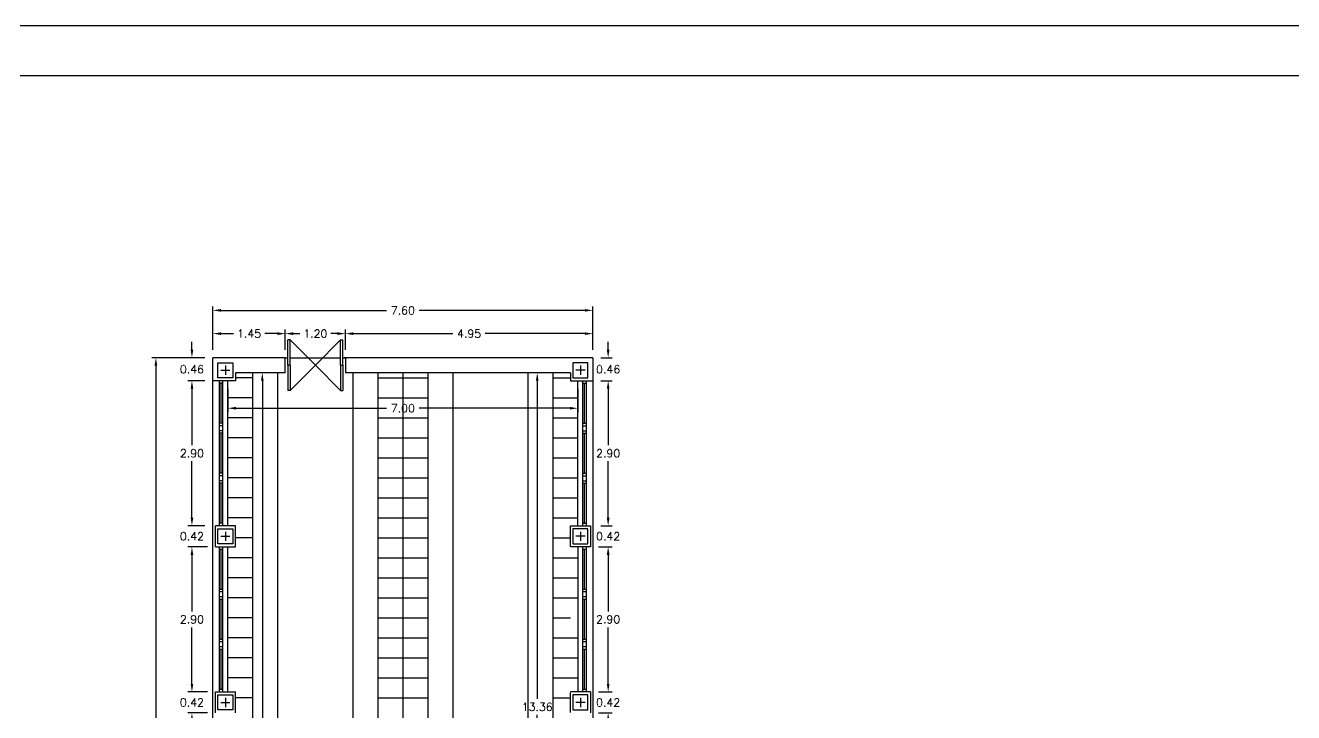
# Model space of a CAD drawing. Header units: millimetres. Extents: x 221.2 to 305.3, y 141.3 to 200.7.
# Drawn here: x 246.61 to 271.97, y 186.97 to 200.71 of the extents above; entities that cross this region are included whole.
import ezdxf

# ---------------------------------------------------------------- set-up
doc = ezdxf.new("R2010")
doc.units = ezdxf.units.MM
for name, color, linetype in [('015', 1, 'Continuous'), ('06', 6, 'Continuous'), ('COTAS', 7, 'Continuous'), ('LINEA', 3, 'Continuous'), ('MUROS', 2, 'Continuous'), ('PILARES', 2, 'Continuous'), ('PUERTAS', 3, 'Continuous'), ('VENTANAS', 9, 'Continuous')]:
    doc.layers.add(name, color=color, linetype=linetype)
doc.styles.get("Standard").update_dxf_attribs({"font": 'romans.shx'})
doc.dimstyles.new('ANTONIO', dxfattribs={"dimscale": 0.1, "dimtxt": 1.6, "dimasz": 1.6, "dimexe": 0.8, "dimexo": 1.6, "dimgap": 0.8, "dimtad": 0, "dimtih": 1, "dimtoh": 1, "dimzin": 0, "dimdsep": 46, "dimtxsty": 'Standard', "dimcen": 0.5, "dimclrd": 1, "dimclre": 1, "dimclrt": 7, "dimadec": 0, "dimazin": 0, "dimtfac": 1, "dimtofl": 0, "dimtmove": 0, "dimatfit": 3, "dimfxl": 1, "dimtolj": 1, "dimtzin": 0, "dimarcsym": 0})

# ---------------------------------------------------------------- blocks, each defined once
blk = doc.blocks.new('A1H')
at = {"layer": '015'}
blk.add_lwpolyline([(-831, -10), (-831, 584), (10, 584), (10, -10)], close=True, dxfattribs=at)
at = {"layer": '06'}
blk.add_lwpolyline([(-806, 0), (-806, 574), (0, 574), (0, 0)], close=True, dxfattribs=at)
blk = doc.blocks.new('*D52')
at = {"layer": 'COTAS', "color": 1, "linetype": 'Continuous', "lineweight": -2, "ltscale": 0.07}
for p, q in [((249.938, 194.224), (249.938, 194.384)), ((250.196, 194.064), (249.858, 194.064)), ((250.196, 193.604), (249.858, 193.604)), ((249.938, 193.444), (249.938, 193.284))]:
    blk.add_line(p, q, dxfattribs=at)
at = {"layer": 'COTAS', "color": 1}
for points in [[(249.912, 194.224), (249.965, 194.224), (249.938, 194.064)], [(249.965, 193.444), (249.912, 193.444), (249.938, 193.604)]]:
    blk.add_solid(points, dxfattribs=at)
at = {"layer": 'Defpoints', "color": 0}
for p in [(250.356, 194.064), (249.938, 193.604), (250.356, 193.604)]:
    blk.add_point(p, dxfattribs=at)
at = {"layer": 'COTAS', "color": 7, "insert": (249.938, 193.834), "char_height": 0.16, "attachment_point": 5}
blk.add_mtext('\\A1;0.46', dxfattribs=at)
blk = doc.blocks.new('*D53')
at = {"layer": 'COTAS', "color": 1, "linetype": 'Continuous', "lineweight": -2, "ltscale": 0.07}
for p, q in [((250.196, 193.604), (249.858, 193.604)), ((249.938, 193.444), (249.938, 192.314)), ((249.938, 190.864), (249.938, 191.994)), ((250.196, 190.704), (249.858, 190.704))]:
    blk.add_line(p, q, dxfattribs=at)
at = {"layer": 'COTAS', "color": 1}
for points in [[(249.965, 193.444), (249.912, 193.444), (249.938, 193.604)], [(249.912, 190.864), (249.965, 190.864), (249.938, 190.704)]]:
    blk.add_solid(points, dxfattribs=at)
at = {"layer": 'Defpoints', "color": 0}
for p in [(250.356, 193.604), (249.938, 190.704), (250.356, 190.704)]:
    blk.add_point(p, dxfattribs=at)
at = {"layer": 'COTAS', "color": 7, "insert": (249.938, 192.154), "char_height": 0.16, "attachment_point": 5}
blk.add_mtext('\\A1;2.90', dxfattribs=at)
blk = doc.blocks.new('*D54')
at = {"layer": 'COTAS', "color": 1, "linetype": 'Continuous', "lineweight": -2, "ltscale": 0.07}
for p, q in [((250.246, 190.284), (249.858, 190.284)), ((249.938, 190.124), (249.938, 188.994)), ((249.938, 187.544), (249.938, 188.674)), ((250.246, 187.384), (249.858, 187.384))]:
    blk.add_line(p, q, dxfattribs=at)
at = {"layer": 'COTAS', "color": 1}
for points in [[(249.965, 190.124), (249.912, 190.124), (249.938, 190.284)], [(249.912, 187.544), (249.965, 187.544), (249.938, 187.384)]]:
    blk.add_solid(points, dxfattribs=at)
at = {"layer": 'Defpoints', "color": 0}
for p in [(250.406, 190.284), (249.938, 187.384), (250.406, 187.384)]:
    blk.add_point(p, dxfattribs=at)
at = {"layer": 'COTAS', "color": 7, "insert": (249.938, 188.834), "char_height": 0.16, "attachment_point": 5}
blk.add_mtext('\\A1;2.90', dxfattribs=at)
blk = doc.blocks.new('*D71')
at = {"layer": 'COTAS', "color": 1, "linetype": 'Continuous', "lineweight": -2, "ltscale": 0.07}
for p, q in [((253.006, 194.224), (253.006, 194.626)), ((253.166, 194.546), (255.157, 194.546)), ((257.796, 194.546), (255.805, 194.546)), ((257.956, 194.224), (257.956, 194.626))]:
    blk.add_line(p, q, dxfattribs=at)
at = {"layer": 'COTAS', "color": 1}
for points in [[(253.166, 194.573), (253.166, 194.519), (253.006, 194.546)], [(257.796, 194.519), (257.796, 194.573), (257.956, 194.546)]]:
    blk.add_solid(points, dxfattribs=at)
at = {"layer": 'Defpoints', "color": 0}
for p in [(253.006, 194.546), (253.006, 194.064), (257.956, 194.064)]:
    blk.add_point(p, dxfattribs=at)
at = {"layer": 'COTAS', "color": 7, "insert": (255.481, 194.546), "char_height": 0.16, "attachment_point": 5}
blk.add_mtext('\\A1;4.95', dxfattribs=at)
blk = doc.blocks.new('*D72')
at = {"layer": 'COTAS', "color": 1, "linetype": 'Continuous', "lineweight": -2, "ltscale": 0.07}
for p, q in [((251.805, 194.224), (251.805, 194.626)), ((251.965, 194.546), (252.093, 194.546)), ((252.846, 194.546), (252.718, 194.546)), ((253.006, 194.224), (253.006, 194.626))]:
    blk.add_line(p, q, dxfattribs=at)
at = {"layer": 'COTAS', "color": 1}
for points in [[(251.965, 194.573), (251.965, 194.519), (251.805, 194.546)], [(252.846, 194.519), (252.846, 194.573), (253.006, 194.546)]]:
    blk.add_solid(points, dxfattribs=at)
at = {"layer": 'Defpoints', "color": 0}
for p in [(251.805, 194.546), (251.805, 194.064), (253.006, 194.064)]:
    blk.add_point(p, dxfattribs=at)
at = {"layer": 'COTAS', "color": 7, "insert": (252.406, 194.546), "char_height": 0.16, "attachment_point": 5}
blk.add_mtext('\\A1;1.20', dxfattribs=at)
blk = doc.blocks.new('*D73')
at = {"layer": 'COTAS', "color": 1, "linetype": 'Continuous', "lineweight": -2, "ltscale": 0.07}
for p, q in [((250.356, 194.224), (250.356, 194.626)), ((250.516, 194.546), (250.768, 194.546)), ((251.645, 194.546), (251.393, 194.546)), ((251.805, 194.224), (251.805, 194.626))]:
    blk.add_line(p, q, dxfattribs=at)
at = {"layer": 'COTAS', "color": 1}
for points in [[(250.516, 194.573), (250.516, 194.519), (250.356, 194.546)], [(251.645, 194.519), (251.645, 194.573), (251.805, 194.546)]]:
    blk.add_solid(points, dxfattribs=at)
at = {"layer": 'Defpoints', "color": 0}
for p in [(250.356, 194.546), (250.356, 194.064), (251.805, 194.064)]:
    blk.add_point(p, dxfattribs=at)
at = {"layer": 'COTAS', "color": 7, "insert": (251.081, 194.546), "char_height": 0.16, "attachment_point": 5}
blk.add_mtext('\\A1;1.45', dxfattribs=at)
blk = doc.blocks.new('*D74')
at = {"layer": 'COTAS', "color": 1, "linetype": 'Continuous', "lineweight": -2, "ltscale": 0.07}
for p, q in [((250.656, 193.444), (250.656, 192.975)), ((257.656, 193.444), (257.656, 192.975)), ((250.816, 193.055), (253.832, 193.055)), ((257.496, 193.055), (254.48, 193.055))]:
    blk.add_line(p, q, dxfattribs=at)
at = {"layer": 'COTAS', "color": 1}
for points in [[(250.816, 193.081), (250.816, 193.028), (250.656, 193.055)], [(257.496, 193.028), (257.496, 193.081), (257.656, 193.055)]]:
    blk.add_solid(points, dxfattribs=at)
at = {"layer": 'Defpoints', "color": 0}
for p in [(250.656, 193.604), (257.656, 193.604), (257.656, 193.055)]:
    blk.add_point(p, dxfattribs=at)
at = {"layer": 'COTAS', "color": 7, "insert": (254.156, 193.055), "char_height": 0.16, "attachment_point": 5}
blk.add_mtext('\\A1;7.00', dxfattribs=at)
blk = doc.blocks.new('*D75')
at = {"layer": 'COTAS', "color": 1, "linetype": 'Continuous', "lineweight": -2, "ltscale": 0.07}
for p, q in [((250.356, 194.224), (250.356, 195.091)), ((257.956, 194.224), (257.956, 195.091)), ((250.516, 195.011), (253.832, 195.011)), ((257.796, 195.011), (254.48, 195.011))]:
    blk.add_line(p, q, dxfattribs=at)
at = {"layer": 'COTAS', "color": 1}
for points in [[(250.516, 195.038), (250.516, 194.985), (250.356, 195.011)], [(257.796, 194.985), (257.796, 195.038), (257.956, 195.011)]]:
    blk.add_solid(points, dxfattribs=at)
at = {"layer": 'Defpoints', "color": 0}
for p in [(250.356, 195.011), (250.356, 194.064), (257.956, 194.064)]:
    blk.add_point(p, dxfattribs=at)
at = {"layer": 'COTAS', "color": 7, "insert": (254.156, 195.011), "char_height": 0.16, "attachment_point": 5}
blk.add_mtext('\\A1;7.60', dxfattribs=at)
blk = doc.blocks.new('*D76')
at = {"layer": 'COTAS', "color": 1, "linetype": 'Continuous', "lineweight": -2, "ltscale": 0.07}
for p, q in [((250.196, 194.064), (249.137, 194.064)), ((249.217, 193.904), (249.217, 185.274)), ((249.217, 176.324), (249.217, 184.954)), ((250.196, 176.164), (249.137, 176.164))]:
    blk.add_line(p, q, dxfattribs=at)
at = {"layer": 'COTAS', "color": 1}
for points in [[(249.244, 193.904), (249.19, 193.904), (249.217, 194.064)], [(249.19, 176.324), (249.244, 176.324), (249.217, 176.164)]]:
    blk.add_solid(points, dxfattribs=at)
at = {"layer": 'Defpoints', "color": 0}
for p in [(250.356, 194.064), (249.217, 176.164), (250.356, 176.164)]:
    blk.add_point(p, dxfattribs=at)
at = {"layer": 'COTAS', "color": 7, "insert": (249.217, 185.114), "char_height": 0.16, "attachment_point": 5}
blk.add_mtext('\\A1;17.90', dxfattribs=at)
blk = doc.blocks.new('*D123')
at = {"layer": 'COTAS', "color": 1, "linetype": 'Continuous', "lineweight": -2, "ltscale": 0.07}
for p, q in [((256.996, 193.764), (256.763, 193.764)), ((256.843, 193.604), (256.843, 187.243)), ((256.843, 180.562), (256.843, 186.923)), ((256.996, 180.402), (256.763, 180.402))]:
    blk.add_line(p, q, dxfattribs=at)
at = {"layer": 'COTAS', "color": 1}
for points in [[(256.87, 193.604), (256.817, 193.604), (256.843, 193.764)], [(256.817, 180.562), (256.87, 180.562), (256.843, 180.402)]]:
    blk.add_solid(points, dxfattribs=at)
at = {"layer": 'Defpoints', "color": 0}
for p in [(257.156, 193.764), (256.843, 180.402), (257.156, 180.402)]:
    blk.add_point(p, dxfattribs=at)
at = {"layer": 'COTAS', "color": 7, "insert": (256.843, 187.083), "char_height": 0.16, "attachment_point": 5}
blk.add_mtext('\\A1;13.36', dxfattribs=at)
blk = doc.blocks.new('*D124')
at = {"layer": 'COTAS', "color": 1, "linetype": 'Continuous', "lineweight": -2, "ltscale": 0.07}
for p, q in [((251.496, 193.764), (251.266, 193.764)), ((251.346, 193.604), (251.346, 185.274)), ((251.346, 176.624), (251.346, 184.954)), ((251.496, 176.464), (251.266, 176.464))]:
    blk.add_line(p, q, dxfattribs=at)
at = {"layer": 'COTAS', "color": 1}
for points in [[(251.372, 193.604), (251.319, 193.604), (251.346, 193.764)], [(251.319, 176.624), (251.372, 176.624), (251.346, 176.464)]]:
    blk.add_solid(points, dxfattribs=at)
at = {"layer": 'Defpoints', "color": 0}
for p in [(251.656, 193.764), (251.346, 176.464), (251.656, 176.464)]:
    blk.add_point(p, dxfattribs=at)
at = {"layer": 'COTAS', "color": 7, "insert": (251.346, 185.114), "char_height": 0.16, "attachment_point": 5}
blk.add_mtext('\\A1;17.30', dxfattribs=at)
blk = doc.blocks.new('*D135')
at = {"layer": 'COTAS', "color": 1, "linetype": 'Continuous', "lineweight": -2, "ltscale": 0.07}
for p, q in [((258.066, 190.284), (258.342, 190.284)), ((258.262, 190.124), (258.262, 188.994)), ((258.262, 187.544), (258.262, 188.674)), ((258.066, 187.384), (258.342, 187.384))]:
    blk.add_line(p, q, dxfattribs=at)
at = {"layer": 'COTAS', "color": 1}
for points in [[(258.289, 190.124), (258.235, 190.124), (258.262, 190.284)], [(258.235, 187.544), (258.289, 187.544), (258.262, 187.384)]]:
    blk.add_solid(points, dxfattribs=at)
at = {"layer": 'Defpoints', "color": 0}
for p in [(257.906, 190.284), (258.262, 190.284), (257.906, 187.384)]:
    blk.add_point(p, dxfattribs=at)
at = {"layer": 'COTAS', "color": 7, "insert": (258.262, 188.834), "char_height": 0.16, "attachment_point": 5}
blk.add_mtext('\\A1;2.90', dxfattribs=at)
blk = doc.blocks.new('*D136')
at = {"layer": 'COTAS', "color": 1, "linetype": 'Continuous', "lineweight": -2, "ltscale": 0.07}
for p, q in [((258.116, 193.604), (258.342, 193.604)), ((258.262, 193.444), (258.262, 192.314)), ((258.262, 190.864), (258.262, 191.994)), ((258.116, 190.704), (258.342, 190.704))]:
    blk.add_line(p, q, dxfattribs=at)
at = {"layer": 'COTAS', "color": 1}
for points in [[(258.289, 193.444), (258.235, 193.444), (258.262, 193.604)], [(258.235, 190.864), (258.289, 190.864), (258.262, 190.704)]]:
    blk.add_solid(points, dxfattribs=at)
at = {"layer": 'Defpoints', "color": 0}
for p in [(257.956, 193.604), (258.262, 193.604), (257.956, 190.704)]:
    blk.add_point(p, dxfattribs=at)
at = {"layer": 'COTAS', "color": 7, "insert": (258.262, 192.154), "char_height": 0.16, "attachment_point": 5}
blk.add_mtext('\\A1;2.90', dxfattribs=at)
blk = doc.blocks.new('*D137')
at = {"layer": 'COTAS', "color": 1, "linetype": 'Continuous', "lineweight": -2, "ltscale": 0.07}
for p, q in [((258.262, 194.224), (258.262, 194.384)), ((258.116, 194.064), (258.342, 194.064)), ((258.116, 193.604), (258.342, 193.604)), ((258.262, 193.444), (258.262, 193.284))]:
    blk.add_line(p, q, dxfattribs=at)
at = {"layer": 'COTAS', "color": 1}
for points in [[(258.235, 194.224), (258.289, 194.224), (258.262, 194.064)], [(258.289, 193.444), (258.235, 193.444), (258.262, 193.604)]]:
    blk.add_solid(points, dxfattribs=at)
at = {"layer": 'Defpoints', "color": 0}
for p in [(257.956, 194.064), (258.262, 194.064), (257.956, 193.604)]:
    blk.add_point(p, dxfattribs=at)
at = {"layer": 'COTAS', "color": 7, "insert": (258.262, 193.834), "char_height": 0.16, "attachment_point": 5}
blk.add_mtext('\\A1;0.46', dxfattribs=at)
blk = doc.blocks.new('*D139')
at = {"layer": 'COTAS', "color": 1, "linetype": 'Continuous', "lineweight": -2, "ltscale": 0.07}
for p, q in [((249.938, 190.864), (249.938, 191.024)), ((250.196, 190.704), (249.858, 190.704)), ((250.246, 190.284), (249.858, 190.284)), ((249.938, 190.124), (249.938, 189.964))]:
    blk.add_line(p, q, dxfattribs=at)
at = {"layer": 'COTAS', "color": 1}
for points in [[(249.912, 190.864), (249.965, 190.864), (249.938, 190.704)], [(249.965, 190.124), (249.912, 190.124), (249.938, 190.284)]]:
    blk.add_solid(points, dxfattribs=at)
at = {"layer": 'Defpoints', "color": 0}
for p in [(250.356, 190.704), (249.938, 190.284), (250.406, 190.284)]:
    blk.add_point(p, dxfattribs=at)
at = {"layer": 'COTAS', "color": 7, "insert": (249.938, 190.494), "char_height": 0.16, "attachment_point": 5}
blk.add_mtext('\\A1;0.42', dxfattribs=at)
blk = doc.blocks.new('*D140')
at = {"layer": 'COTAS', "color": 1, "linetype": 'Continuous', "lineweight": -2, "ltscale": 0.07}
for p, q in [((249.938, 187.544), (249.938, 187.704)), ((250.246, 187.384), (249.858, 187.384)), ((250.246, 186.964), (249.858, 186.964)), ((249.938, 186.804), (249.938, 186.644))]:
    blk.add_line(p, q, dxfattribs=at)
at = {"layer": 'COTAS', "color": 1}
for points in [[(249.912, 187.544), (249.965, 187.544), (249.938, 187.384)], [(249.965, 186.804), (249.912, 186.804), (249.938, 186.964)]]:
    blk.add_solid(points, dxfattribs=at)
at = {"layer": 'Defpoints', "color": 0}
for p in [(250.406, 187.384), (249.938, 186.964), (250.406, 186.964)]:
    blk.add_point(p, dxfattribs=at)
at = {"layer": 'COTAS', "color": 7, "insert": (249.938, 187.174), "char_height": 0.16, "attachment_point": 5}
blk.add_mtext('\\A1;0.42', dxfattribs=at)
blk = doc.blocks.new('*D159')
at = {"layer": 'COTAS', "color": 1, "linetype": 'Continuous', "lineweight": -2, "ltscale": 0.07}
for p, q in [((258.262, 190.864), (258.262, 191.024)), ((258.116, 190.704), (258.342, 190.704)), ((258.066, 190.284), (258.342, 190.284)), ((258.262, 190.124), (258.262, 189.964))]:
    blk.add_line(p, q, dxfattribs=at)
at = {"layer": 'COTAS', "color": 1}
for points in [[(258.235, 190.864), (258.289, 190.864), (258.262, 190.704)], [(258.289, 190.124), (258.235, 190.124), (258.262, 190.284)]]:
    blk.add_solid(points, dxfattribs=at)
at = {"layer": 'Defpoints', "color": 0}
for p in [(257.956, 190.704), (257.906, 190.284), (258.262, 190.284)]:
    blk.add_point(p, dxfattribs=at)
at = {"layer": 'COTAS', "color": 7, "insert": (258.262, 190.494), "char_height": 0.16, "attachment_point": 5}
blk.add_mtext('\\A1;0.42', dxfattribs=at)
blk = doc.blocks.new('*D160')
at = {"layer": 'COTAS', "color": 1, "linetype": 'Continuous', "lineweight": -2, "ltscale": 0.07}
for p, q in [((258.262, 187.544), (258.262, 187.704)), ((258.066, 187.384), (258.342, 187.384)), ((258.066, 186.964), (258.342, 186.964)), ((258.262, 186.804), (258.262, 186.644))]:
    blk.add_line(p, q, dxfattribs=at)
at = {"layer": 'COTAS', "color": 1}
for points in [[(258.235, 187.544), (258.289, 187.544), (258.262, 187.384)], [(258.289, 186.804), (258.235, 186.804), (258.262, 186.964)]]:
    blk.add_solid(points, dxfattribs=at)
at = {"layer": 'Defpoints', "color": 0}
for p in [(257.906, 187.384), (257.906, 186.964), (258.262, 186.964)]:
    blk.add_point(p, dxfattribs=at)
at = {"layer": 'COTAS', "color": 7, "insert": (258.262, 187.174), "char_height": 0.16, "attachment_point": 5}
blk.add_mtext('\\A1;0.42', dxfattribs=at)
blk = doc.blocks.new('A$C64186889')
at = {"layer": 'PILARES', "linetype": 'Continuous', "ltscale": 0.07}
for p, q in [((0.243, 0.15), (0.057, 0.15)), ((0.15, 0.243), (0.15, 0.057))]:
    blk.add_line(p, q, dxfattribs=at)
blk.add_lwpolyline([(0, 0), (0.3, 0), (0.3, 0.3), (0, 0.3)], close=True, dxfattribs=at)

msp = doc.modelspace()

# ---------------------------------------------------------------- linework, layer by layer
for p, q in [((251.156, 193.664), (250.806, 193.664)), ((257.156, 193.664), (257.506, 193.664)), ((251.156, 193.264), (250.656, 193.264)), ((257.156, 193.264), (257.656, 193.264)), ((251.156, 192.864), (250.656, 192.864)), ((257.156, 192.864), (257.656, 192.864)), ((251.156, 192.464), (250.656, 192.464)), ((257.156, 192.464), (257.656, 192.464)), ((251.156, 192.064), (250.656, 192.064)), ((257.156, 192.064), (257.656, 192.064)), ((251.156, 191.664), (250.656, 191.664)), ((257.156, 191.664), (257.656, 191.664)), ((251.156, 191.264), (250.656, 191.264)), ((257.156, 191.264), (257.656, 191.264)), ((251.156, 190.864), (250.656, 190.864)), ((257.156, 190.864), (257.656, 190.864)), ((251.156, 190.464), (250.806, 190.464)), ((257.156, 190.464), (257.506, 190.464)), ((251.156, 190.064), (250.656, 190.064)), ((257.156, 190.064), (257.656, 190.064)), ((251.156, 189.664), (250.656, 189.664)), ((257.156, 189.664), (257.656, 189.664)), ((251.156, 189.264), (250.656, 189.264)), ((257.156, 189.264), (257.656, 189.264)), ((251.156, 188.864), (250.656, 188.864)), ((257.156, 188.864), (257.506, 188.864)), ((251.156, 188.464), (250.656, 188.464)), ((257.156, 188.464), (257.656, 188.464)), ((251.156, 188.064), (250.656, 188.064)), ((251.156, 188.064), (250.656, 188.064)), ((257.156, 188.064), (257.656, 188.064)), ((251.156, 187.664), (250.656, 187.664)), ((251.156, 187.664), (250.656, 187.664)), ((257.156, 187.664), (257.656, 187.664)), ((251.156, 187.264), (250.806, 187.264)), ((257.156, 187.264), (257.506, 187.264))]:
    msp.add_line(p, q)
at = {"linetype": 'Continuous'}
for p, q in [((251.156, 176.464), (251.156, 193.764)), ((251.656, 176.464), (251.656, 193.764)), ((253.156, 193.764), (253.156, 181.664)), ((253.656, 193.764), (253.656, 181.664)), ((253.656, 193.664), (254.656, 193.664)), ((254.156, 193.764), (254.156, 181.664)), ((254.656, 193.764), (254.656, 181.664)), ((255.156, 193.764), (255.156, 181.664)), ((256.656, 193.764), (256.656, 180.402)), ((257.156, 193.764), (257.156, 180.402)), ((253.656, 193.264), (254.656, 193.264)), ((253.656, 192.864), (254.656, 192.864)), ((253.656, 192.464), (254.656, 192.464)), ((253.656, 192.064), (254.656, 192.064)), ((253.656, 191.664), (254.656, 191.664)), ((253.656, 191.264), (254.656, 191.264)), ((253.656, 190.864), (254.656, 190.864)), ((253.656, 190.464), (254.656, 190.464)), ((253.656, 190.064), (254.656, 190.064)), ((253.656, 189.664), (254.656, 189.664)), ((253.656, 189.264), (254.656, 189.264)), ((253.656, 188.864), (254.656, 188.864)), ((253.656, 188.464), (254.656, 188.464)), ((253.656, 188.064), (254.656, 188.064)), ((253.656, 187.664), (254.656, 187.664)), ((253.656, 187.264), (254.656, 187.264))]:
    msp.add_line(p, q, dxfattribs=at)
at = {"layer": 'LINEA', "linetype": 'Continuous', "ltscale": 0.07}
for p, q in [((251.805, 194.064), (251.855, 194.064)), ((251.9, 194.064), (252.912, 194.064)), ((252.956, 194.064), (253.006, 194.064)), ((250.356, 177.401), (250.356, 193.604)), ((250.656, 190.704), (250.656, 193.604)), ((257.656, 190.704), (257.656, 193.604)), ((257.956, 193.604), (257.956, 180.752)), ((250.656, 187.384), (250.656, 190.284)), ((257.656, 190.284), (257.656, 187.384))]:
    msp.add_line(p, q, dxfattribs=at)
at = {"layer": 'MUROS'}
for p, q in [((250.356, 193.604), (250.356, 194.064)), ((251.805, 194.064), (250.356, 194.064)), ((257.956, 194.064), (252.981, 194.064)), ((257.956, 194.064), (257.956, 193.604)), ((251.805, 193.764), (250.806, 193.764)), ((257.506, 193.764), (253.006, 193.764)), ((250.406, 190.284), (250.406, 190.704)), ((257.906, 190.704), (257.906, 190.284)), ((250.406, 186.964), (250.406, 187.384)), ((257.906, 187.384), (257.906, 186.964))]:
    msp.add_line(p, q, dxfattribs=at)
at = {"layer": 'MUROS', "linetype": 'Continuous', "ltscale": 0.07}
for p, q in [((251.805, 193.764), (251.805, 194.064)), ((253.006, 194.064), (253.006, 193.764)), ((250.806, 193.604), (250.356, 193.604)), ((250.806, 193.764), (250.806, 193.604)), ((257.506, 193.764), (257.506, 193.604)), ((257.506, 193.604), (257.956, 193.604)), ((250.806, 190.704), (250.406, 190.704)), ((250.806, 190.284), (250.806, 190.704)), ((257.506, 190.294), (257.506, 190.704)), ((257.506, 190.704), (257.906, 190.704)), ((250.406, 190.284), (250.806, 190.284)), ((257.906, 190.284), (257.506, 190.284)), ((250.406, 187.384), (250.806, 187.384)), ((250.806, 186.964), (250.806, 187.384)), ((257.906, 187.384), (257.506, 187.384)), ((257.506, 186.974), (257.506, 187.374))]:
    msp.add_line(p, q, dxfattribs=at)
at = {"layer": 'PUERTAS'}
for p, q in [((251.9, 194.42), (251.855, 194.42)), ((251.855, 193.914), (251.855, 194.42)), ((251.9, 194.42), (252.406, 193.914)), ((251.9, 193.914), (251.9, 194.42)), ((252.912, 194.42), (252.406, 193.914)), ((252.912, 194.42), (252.956, 194.42)), ((252.912, 193.914), (252.912, 194.42)), ((252.956, 193.914), (252.956, 194.42)), ((251.9, 193.914), (251.855, 193.914)), ((251.9, 193.914), (251.855, 193.914)), ((251.855, 193.914), (251.855, 193.408)), ((251.9, 193.408), (252.406, 193.914)), ((251.9, 193.914), (251.9, 193.408)), ((252.912, 193.408), (252.406, 193.914)), ((252.912, 193.914), (252.956, 193.914)), ((252.912, 193.914), (252.956, 193.914)), ((252.912, 193.914), (252.912, 193.408)), ((252.956, 193.914), (252.956, 193.408)), ((251.9, 193.408), (251.855, 193.408)), ((252.912, 193.408), (252.956, 193.408))]:
    msp.add_line(p, q, dxfattribs=at)
at = {"layer": 'VENTANAS', "linetype": 'Continuous', "ltscale": 0.07}
for p, q in [((250.486, 190.704), (250.486, 193.604)), ((250.556, 193.554), (250.486, 193.554)), ((250.521, 192.754), (250.521, 193.554)), ((250.556, 190.704), (250.556, 193.604)), ((257.756, 190.704), (257.756, 193.604)), ((257.756, 193.554), (257.826, 193.554)), ((257.791, 192.754), (257.791, 193.554)), ((257.826, 190.704), (257.826, 193.604)), ((250.556, 192.754), (250.486, 192.754)), ((250.556, 192.704), (250.486, 192.704)), ((250.556, 192.604), (250.486, 192.604)), ((250.556, 192.554), (250.486, 192.554)), ((250.521, 191.754), (250.521, 192.554)), ((257.756, 192.754), (257.826, 192.754)), ((257.756, 192.704), (257.826, 192.704)), ((257.756, 192.604), (257.826, 192.604)), ((257.756, 192.554), (257.826, 192.554)), ((257.791, 191.754), (257.791, 192.554)), ((250.556, 191.754), (250.486, 191.754)), ((257.756, 191.754), (257.826, 191.754)), ((250.556, 191.704), (250.486, 191.704)), ((250.556, 191.604), (250.486, 191.604)), ((250.556, 191.554), (250.486, 191.554)), ((250.521, 190.754), (250.521, 191.554)), ((257.756, 191.704), (257.826, 191.704)), ((257.756, 191.604), (257.826, 191.604)), ((257.756, 191.554), (257.826, 191.554)), ((257.791, 190.754), (257.791, 191.554)), ((250.556, 190.754), (250.486, 190.754)), ((257.756, 190.754), (257.826, 190.754)), ((250.486, 187.384), (250.486, 190.284)), ((250.556, 190.234), (250.486, 190.234)), ((250.521, 189.434), (250.521, 190.234)), ((250.556, 187.384), (250.556, 190.284)), ((257.756, 187.384), (257.756, 190.284)), ((257.826, 190.234), (257.756, 190.234)), ((257.791, 189.434), (257.791, 190.234)), ((257.826, 187.384), (257.826, 190.284)), ((250.556, 189.434), (250.486, 189.434)), ((250.556, 189.384), (250.486, 189.384)), ((250.556, 189.284), (250.486, 189.284)), ((250.556, 189.234), (250.486, 189.234)), ((250.521, 188.434), (250.521, 189.234)), ((257.826, 189.434), (257.756, 189.434)), ((257.826, 189.384), (257.756, 189.384)), ((257.826, 189.284), (257.756, 189.284)), ((257.826, 189.234), (257.756, 189.234)), ((257.791, 188.434), (257.791, 189.234)), ((250.556, 188.434), (250.486, 188.434)), ((250.556, 188.384), (250.486, 188.384)), ((250.556, 188.284), (250.486, 188.284)), ((250.556, 188.234), (250.486, 188.234)), ((250.521, 187.434), (250.521, 188.234)), ((257.826, 188.434), (257.756, 188.434)), ((257.826, 188.384), (257.756, 188.384)), ((257.826, 188.284), (257.756, 188.284)), ((257.826, 188.234), (257.756, 188.234)), ((257.791, 187.434), (257.791, 188.234)), ((250.556, 187.434), (250.486, 187.434)), ((257.826, 187.434), (257.756, 187.434))]:
    msp.add_line(p, q, dxfattribs=at)

# ---------------------------------------------------------------- block references
at = {"layer": 'MUROS', "linetype": 'Continuous', "ltscale": 0.07, "xscale": 0.1000000000000227, "yscale": 0.1000000000000227, "zscale": 0.1}
msp.add_blockref('A1H', (304.343, 142.309), dxfattribs=at)
at = {"layer": 'PILARES', "linetype": 'Continuous', "ltscale": 0.07, "xscale": -1}
for p in [(250.756, 193.664), (250.756, 193.664), (250.756, 190.344), (250.756, 190.344), (250.756, 187.024), (250.756, 187.024)]:
    msp.add_blockref('A$C64186889', p, dxfattribs=at)
at = {"layer": 'PILARES', "linetype": 'Continuous', "ltscale": 0.07}
for p in [(257.556, 193.664), (257.556, 190.344), (257.556, 187.024)]:
    msp.add_blockref('A$C64186889', p, dxfattribs=at)

# ---------------------------------------------------------------- dimensions: what is measured, and where the dimension line sits
at = {"layer": 'COTAS', "linetype": 'Continuous', "ltscale": 0.07}
for base, p1, p2, picture, middle in [((250.356, 195.011), (257.956, 194.064), (250.356, 194.064), '*D75', (254.156, 195.011)), ((253.006, 194.546), (257.956, 194.064), (253.006, 194.064), '*D71', (255.481, 194.546)), ((257.656, 193.055), (250.656, 193.604), (257.656, 193.604), '*D74', (254.156, 193.055))]:
    dim = msp.add_linear_dim(base=base, p1=p1, p2=p2, dimstyle='ANTONIO', dxfattribs=at)
    dim.commit()
    dim.dimension.update_dxf_attribs({"geometry": picture, "text_midpoint": middle})
for base, p1, p2, picture, middle in [((250.356, 194.546), (251.805, 194.064), (250.356, 194.064), '*D73', (251.081, 194.546)), ((251.805, 194.546), (253.006, 194.064), (251.805, 194.064), '*D72', (252.406, 194.546))]:
    dim = msp.add_linear_dim(base=base, p1=p1, p2=p2, dimstyle='ANTONIO', override={"dimtmove": 1}, dxfattribs=at)
    dim.commit()
    dim.dimension.update_dxf_attribs({"geometry": picture, "text_midpoint": middle})
for base, p1, p2, picture, middle in [((249.938, 193.604), (250.356, 194.064), (250.356, 193.604), '*D52', (249.938, 193.834)), ((249.217, 176.164), (250.356, 194.064), (250.356, 176.164), '*D76', (249.217, 185.114)), ((251.346, 176.464), (251.656, 193.764), (251.656, 176.464), '*D124', (251.346, 185.114)), ((256.843, 180.402), (257.156, 193.764), (257.156, 180.402), '*D123', (256.843, 187.083))]:
    dim = msp.add_linear_dim(base=base, p1=p1, p2=p2, angle=90, dimstyle='ANTONIO', dxfattribs=at)
    dim.commit()
    dim.dimension.update_dxf_attribs({"geometry": picture, "text_midpoint": middle})
for base, p1, p2, picture, middle in [((258.262, 194.064), (257.956, 193.604), (257.956, 194.064), '*D137', (258.262, 193.834)), ((249.938, 190.704), (250.356, 193.604), (250.356, 190.704), '*D53', (249.938, 192.154)), ((258.262, 193.604), (257.956, 190.704), (257.956, 193.604), '*D136', (258.262, 192.154)), ((249.938, 190.284), (250.356, 190.704), (250.406, 190.284), '*D139', (249.938, 190.494)), ((258.262, 190.284), (257.956, 190.704), (257.906, 190.284), '*D159', (258.262, 190.494)), ((249.938, 187.384), (250.406, 190.284), (250.406, 187.384), '*D54', (249.938, 188.834)), ((258.262, 190.284), (257.906, 187.384), (257.906, 190.284), '*D135', (258.262, 188.834)), ((249.938, 186.964), (250.406, 187.384), (250.406, 186.964), '*D140', (249.938, 187.174)), ((258.262, 186.964), (257.906, 187.384), (257.906, 186.964), '*D160', (258.262, 187.174))]:
    dim = msp.add_linear_dim(base=base, p1=p1, p2=p2, angle=90, dimstyle='ANTONIO', override={"dimtmove": 1}, dxfattribs=at)
    dim.commit()
    dim.dimension.update_dxf_attribs({"geometry": picture, "text_midpoint": middle})

doc.saveas('drawing.dxf')
